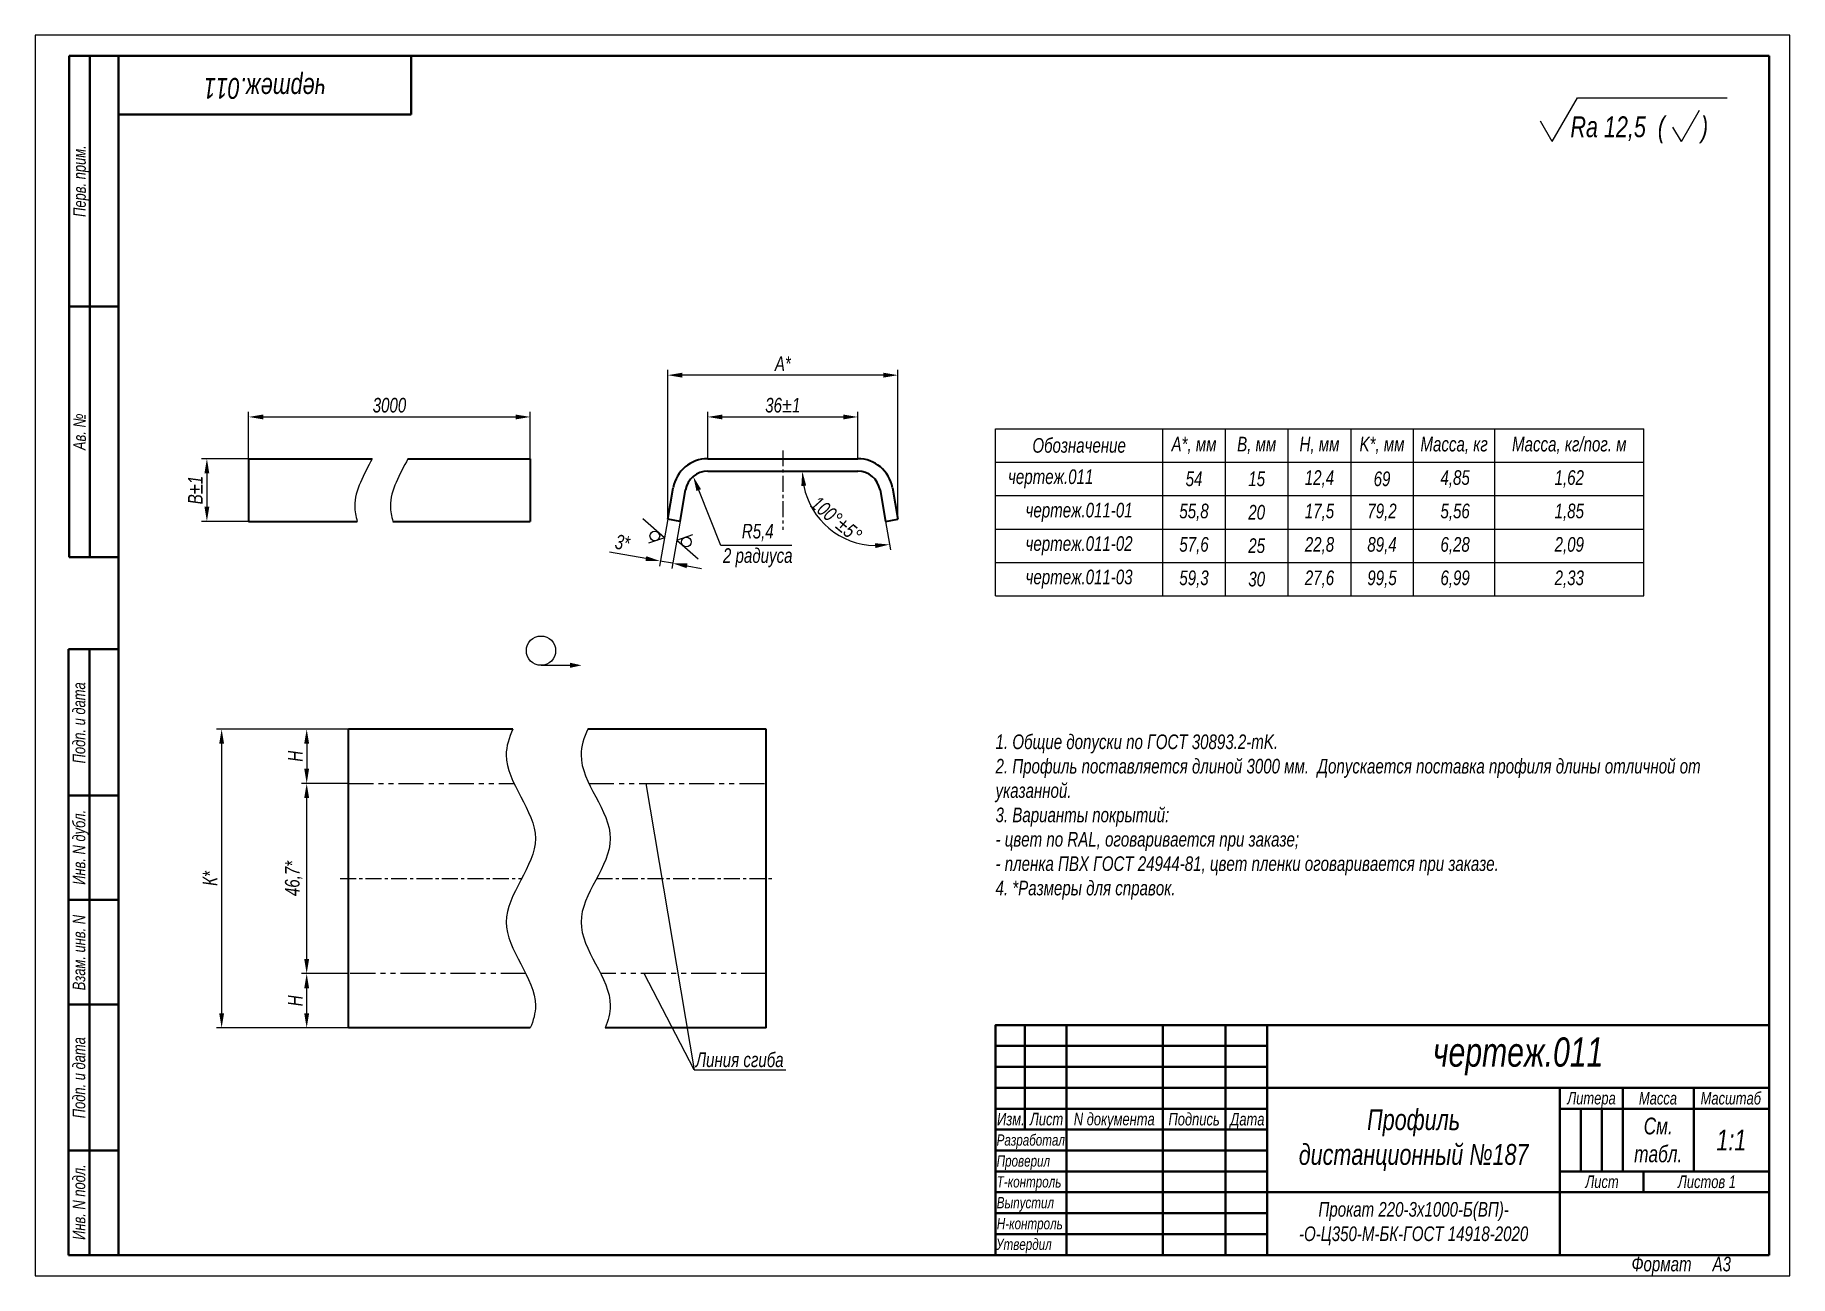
# Model space of a CAD drawing. Header units: millimetres. Extents: x 8320 to 8740, y -3845 to -3548.
import ezdxf

# ---------------------------------------------------------------- set-up
doc = ezdxf.new("R2010")
doc.units = ezdxf.units.MM
doc.linetypes.add('LT_05', pattern=[10.16, 6.35, -1.27, 1.27, -1.27])
doc.linetypes.add('LT_07', pattern=[20, 10, -2, 2, -2, 2, -2])
for name, color, linetype, lineweight in [('Layer_02', 5, 'Continuous', 13), ('Layer_03', 1, 'Continuous', 13), ('Layer_04', 1, 'LT_05', 13), ('Layer_05', 5, 'Continuous', 13), ('Layer_06', 7, 'Continuous', 35), ('Layer_07', 6, 'Continuous', 13), ('Layer_08', 7, 'Continuous', 40), ('Layer_12', 6, 'Continuous', 15)]:
    doc.layers.add(name, color=color, linetype=linetype, lineweight=lineweight)
doc.styles.add('Style_02', font='ARIALNI.TTF', dxfattribs={"width": 0.9, "height": 3.5})
doc.dimstyles.new('DimStyle_03', dxfattribs={"dimtxt": 3.5, "dimasz": 2.5, "dimexe": 1.25, "dimexo": 0.625, "dimtad": 1, "dimtxsty": 'Style_02', "dimcen": 2.5, "dimazin": 3, "dimtfac": 1, "dimtmove": 0, "dimatfit": 3})
doc.dimstyles.new('DimStyle_04', dxfattribs={"dimtxt": 3.5, "dimasz": 2.5, "dimexe": 1.25, "dimexo": 0, "dimtad": 1, "dimlfac": 2, "dimtxsty": 'Style_02', "dimcen": 2.5, "dimazin": 3, "dimtfac": 1, "dimtmove": 0, "dimatfit": 3})

# ---------------------------------------------------------------- blocks, each defined once
blk = doc.blocks.new('*D32')
at = {"layer": 'Defpoints', "color": 0, "lineweight": 50, "ltscale": 0.04}
for p in [(8479.96, -3658.65), (8481.97, -3663.66)]:
    blk.add_point(p, dxfattribs=at)
at = {"layer": 'Layer_03', "color": 0, "lineweight": -2, "ltscale": 0.04}
for p, q in [((8484.58, -3670.16), (8479.26, -3656.88)), ((8501.56, -3670.16), (8484.58, -3670.16))]:
    blk.add_line(p, q, dxfattribs=at)
at = {"layer": 'Layer_03', "color": 0, "lineweight": 50, "ltscale": 0.04}
blk.add_solid([(8479.8, -3656.67), (8478.71, -3657.1), (8477.95, -3653.64)], dxfattribs=at)
at = {"layer": 'Layer_03', "color": 0, "ltscale": 0.04, "insert": (8493.38, -3670.16), "char_height": 3.5, "attachment_point": 5, "style": 'Style_02'}
blk.add_mtext('R5,4\\P2 радиуса', dxfattribs=at)
blk = doc.blocks.new('*D33')
at = {"layer": 'Defpoints', "color": 0, "lineweight": 50, "ltscale": 0.04}
for p in [(8517.33, -3639.37), (8481.42, -3649.37), (8517.33, -3649.37)]:
    blk.add_point(p, dxfattribs=at)
at = {"layer": 'Layer_03', "color": 0, "lineweight": -2, "ltscale": 0.04}
for p, q in [((8481.42, -3649.37), (8481.42, -3638.12)), ((8517.33, -3649.37), (8517.33, -3638.12))]:
    blk.add_line(p, q, dxfattribs=at)
at = {"layer": 'Layer_03', "color": 0, "ltscale": 0.04}
blk.add_line((8484.92, -3639.37), (8513.83, -3639.37), dxfattribs=at)
at = {"layer": 'Layer_03', "color": 0, "lineweight": 50, "ltscale": 0.04}
for points in [[(8484.92, -3638.79), (8484.92, -3639.96), (8481.42, -3639.37)], [(8513.83, -3638.79), (8513.83, -3639.96), (8517.33, -3639.37)]]:
    blk.add_solid(points, dxfattribs=at)
at = {"layer": 'Layer_03', "color": 0, "ltscale": 0.04, "insert": (8499.38, -3636.58), "char_height": 3.5, "attachment_point": 5, "style": 'Style_02'}
blk.add_mtext('36%%P1', dxfattribs=at)
blk = doc.blocks.new('*D34')
at = {"layer": 'Layer_03', "color": 0, "lineweight": -2, "ltscale": 0.04}
blk.add_line((8523.97, -3664.37), (8525.17, -3671.15), dxfattribs=at)
at = {"layer": 'Layer_03', "color": 0, "ltscale": 0.04}
blk.add_arc((8521.86, -3652.37), 17.81, 191.2755, 268.7245, dxfattribs=at)
at = {"layer": 'Layer_03', "color": 0, "lineweight": 50, "ltscale": 0.04}
for points in [[(8503.81, -3655.91), (8504.97, -3655.8), (8504.04, -3652.37)], [(8521.42, -3669.6), (8521.51, -3670.76), (8524.95, -3669.91)]]:
    blk.add_solid(points, dxfattribs=at)
at = {"layer": 'Layer_03', "color": 0, "ltscale": 0.04, "insert": (8512.2, -3663.88), "char_height": 3.5, "attachment_point": 5, "rotation": 320, "style": 'Style_02'}
blk.add_mtext('100°%%P5%%D', dxfattribs=at)
blk = doc.blocks.new('*D35')
at = {"layer": 'Layer_03', "color": 0, "lineweight": -2, "ltscale": 0.04}
for p, q in [((8472.23, -3661.54), (8469.84, -3675.11)), ((8475.18, -3662.06), (8472.79, -3675.63))]:
    blk.add_line(p, q, dxfattribs=at)
at = {"layer": 'Layer_03', "color": 0, "ltscale": 0.04}
for p, q in [((8466.61, -3673.27), (8457.86, -3671.73)), ((8473.01, -3674.4), (8470.05, -3673.88)), ((8476.46, -3675.01), (8479.9, -3675.62))]:
    blk.add_line(p, q, dxfattribs=at)
at = {"layer": 'Layer_03', "color": 0, "lineweight": 50, "ltscale": 0.04}
for points in [[(8466.71, -3672.7), (8466.51, -3673.85), (8470.05, -3673.88)], [(8476.56, -3674.43), (8476.35, -3675.58), (8473.01, -3674.4)]]:
    blk.add_solid(points, dxfattribs=at)
at = {"layer": 'Layer_03', "color": 0, "ltscale": 0.04, "insert": (8460.99, -3669.45), "char_height": 3.5, "attachment_point": 5, "rotation": 350, "style": 'Style_02'}
blk.add_mtext('3*', dxfattribs=at)
blk = doc.blocks.new('*D38')
at = {"layer": 'Layer_03', "color": 0, "lineweight": -2, "ltscale": 0.04}
for p, q in [((8395.42, -3714.08), (8384.17, -3714.08)), ((8395.42, -3727.08), (8384.17, -3727.08))]:
    blk.add_line(p, q, dxfattribs=at)
at = {"layer": 'Layer_03', "color": 0, "ltscale": 0.04}
blk.add_line((8385.42, -3717.58), (8385.42, -3723.58), dxfattribs=at)
at = {"layer": 'Layer_03', "color": 0, "lineweight": 50, "ltscale": 0.04}
for points in [[(8384.83, -3717.58), (8386, -3717.58), (8385.42, -3714.08)], [(8384.83, -3723.58), (8386, -3723.58), (8385.42, -3727.08)]]:
    blk.add_solid(points, dxfattribs=at)
at = {"layer": 'Layer_03', "color": 0, "ltscale": 0.04, "insert": (8382.67, -3720.58), "char_height": 3.5, "attachment_point": 5, "rotation": 90, "style": 'Style_02'}
blk.add_mtext('Н', dxfattribs=at)
blk = doc.blocks.new('*D36')
at = {"layer": 'Layer_03', "color": 0, "lineweight": -2, "ltscale": 0.04}
for p, q in [((8395.42, -3727.08), (8384.17, -3727.08)), ((8395.42, -3772.62), (8384.17, -3772.62))]:
    blk.add_line(p, q, dxfattribs=at)
at = {"layer": 'Layer_03', "color": 0, "ltscale": 0.04}
blk.add_line((8385.42, -3769.12), (8385.42, -3730.58), dxfattribs=at)
at = {"layer": 'Layer_03', "color": 0, "lineweight": 50, "ltscale": 0.04}
for points in [[(8384.83, -3730.58), (8386, -3730.58), (8385.42, -3727.08)], [(8384.83, -3769.12), (8386, -3769.12), (8385.42, -3772.62)]]:
    blk.add_solid(points, dxfattribs=at)
at = {"layer": 'Layer_03', "color": 0, "ltscale": 0.04, "insert": (8382.3, -3749.85), "char_height": 3.5, "attachment_point": 5, "rotation": 90, "style": 'Style_02'}
blk.add_mtext('46,7*', dxfattribs=at)
blk = doc.blocks.new('*D37')
at = {"layer": 'Defpoints', "color": 0, "lineweight": 50, "ltscale": 0.04}
for p in [(8395.42, -3714.08), (8365.06, -3785.62), (8395.42, -3785.62)]:
    blk.add_point(p, dxfattribs=at)
at = {"layer": 'Layer_03', "color": 0, "lineweight": -2, "ltscale": 0.04}
for p, q in [((8395.42, -3714.08), (8363.81, -3714.08)), ((8395.42, -3785.62), (8363.81, -3785.62))]:
    blk.add_line(p, q, dxfattribs=at)
at = {"layer": 'Layer_03', "color": 0, "ltscale": 0.04}
blk.add_line((8365.06, -3717.58), (8365.06, -3782.12), dxfattribs=at)
at = {"layer": 'Layer_03', "color": 0, "lineweight": 50, "ltscale": 0.04}
for points in [[(8364.48, -3717.58), (8365.64, -3717.58), (8365.06, -3714.08)], [(8364.48, -3782.12), (8365.64, -3782.12), (8365.06, -3785.62)]]:
    blk.add_solid(points, dxfattribs=at)
at = {"layer": 'Layer_03', "color": 0, "ltscale": 0.04, "insert": (8362.3, -3749.85), "char_height": 3.5, "attachment_point": 5, "rotation": 90, "style": 'Style_02'}
blk.add_mtext('К*', dxfattribs=at)
blk = doc.blocks.new('*D39')
at = {"layer": 'Defpoints', "color": 0, "lineweight": 50, "ltscale": 0.04}
for p in [(8471.82, -3629.37), (8471.82, -3663.85), (8526.93, -3663.85)]:
    blk.add_point(p, dxfattribs=at)
at = {"layer": 'Layer_03', "color": 0, "lineweight": -2, "ltscale": 0.04}
for p, q in [((8471.82, -3663.85), (8471.82, -3628.12)), ((8526.93, -3663.85), (8526.93, -3628.12))]:
    blk.add_line(p, q, dxfattribs=at)
at = {"layer": 'Layer_03', "color": 0, "ltscale": 0.04}
blk.add_line((8523.43, -3629.37), (8475.32, -3629.37), dxfattribs=at)
at = {"layer": 'Layer_03', "color": 0, "lineweight": 50, "ltscale": 0.04}
for points in [[(8475.32, -3628.79), (8475.32, -3629.96), (8471.82, -3629.37)], [(8523.43, -3628.79), (8523.43, -3629.96), (8526.93, -3629.37)]]:
    blk.add_solid(points, dxfattribs=at)
at = {"layer": 'Layer_03', "color": 0, "ltscale": 0.04, "insert": (8499.38, -3626.62), "char_height": 3.5, "attachment_point": 5, "style": 'Style_02'}
blk.add_mtext('А*', dxfattribs=at)
blk = doc.blocks.new('*D40')
at = {"layer": 'Layer_03', "color": 0, "lineweight": -2, "ltscale": 0.04}
for p, q in [((8371.53, -3649.37), (8360.28, -3649.37)), ((8371.53, -3664.37), (8360.28, -3664.37))]:
    blk.add_line(p, q, dxfattribs=at)
at = {"layer": 'Layer_03', "color": 0, "ltscale": 0.04}
blk.add_line((8361.53, -3652.87), (8361.53, -3660.87), dxfattribs=at)
at = {"layer": 'Layer_03', "color": 0, "lineweight": 50, "ltscale": 0.04}
for points in [[(8360.95, -3652.87), (8362.11, -3652.87), (8361.53, -3649.37)], [(8360.95, -3660.87), (8362.11, -3660.87), (8361.53, -3664.37)]]:
    blk.add_solid(points, dxfattribs=at)
at = {"layer": 'Layer_03', "color": 0, "ltscale": 0.04, "insert": (8358.77, -3656.87), "char_height": 3.5, "attachment_point": 5, "rotation": 90, "style": 'Style_02'}
blk.add_mtext('В%%P1', dxfattribs=at)
blk = doc.blocks.new('*D41')
at = {"layer": 'Defpoints', "color": 0, "lineweight": 50, "ltscale": 0.04}
for p in [(8385.42, -3772.62), (8395.42, -3772.62), (8395.42, -3785.62)]:
    blk.add_point(p, dxfattribs=at)
at = {"layer": 'Layer_03', "color": 0, "lineweight": -2, "ltscale": 0.04}
for p, q in [((8395.42, -3772.62), (8384.17, -3772.62)), ((8395.42, -3785.62), (8384.17, -3785.62))]:
    blk.add_line(p, q, dxfattribs=at)
at = {"layer": 'Layer_03', "color": 0, "ltscale": 0.04}
blk.add_line((8385.42, -3782.12), (8385.42, -3776.12), dxfattribs=at)
at = {"layer": 'Layer_03', "color": 0, "lineweight": 50, "ltscale": 0.04}
for points in [[(8384.83, -3776.12), (8386, -3776.12), (8385.42, -3772.62)], [(8384.83, -3782.12), (8386, -3782.12), (8385.42, -3785.62)]]:
    blk.add_solid(points, dxfattribs=at)
at = {"layer": 'Layer_03', "color": 0, "ltscale": 0.04, "insert": (8382.67, -3779.12), "char_height": 3.5, "attachment_point": 5, "rotation": 90, "style": 'Style_02'}
blk.add_mtext('Н', dxfattribs=at)
blk = doc.blocks.new('*D42')
at = {"layer": 'Defpoints', "color": 0, "lineweight": 50, "ltscale": 0.04}
for p in [(8438.92, -3639.37), (8371.53, -3649.37), (8438.92, -3649.37)]:
    blk.add_point(p, dxfattribs=at)
at = {"layer": 'Layer_03', "color": 0, "lineweight": -2, "ltscale": 0.04}
for p, q in [((8371.53, -3649.37), (8371.53, -3638.12)), ((8438.92, -3649.37), (8438.92, -3638.12))]:
    blk.add_line(p, q, dxfattribs=at)
at = {"layer": 'Layer_03', "color": 0, "ltscale": 0.04}
blk.add_line((8375.03, -3639.37), (8435.42, -3639.37), dxfattribs=at)
at = {"layer": 'Layer_03', "color": 0, "lineweight": 50, "ltscale": 0.04}
for points in [[(8375.03, -3638.79), (8375.03, -3639.96), (8371.53, -3639.37)], [(8435.42, -3638.79), (8435.42, -3639.96), (8438.92, -3639.37)]]:
    blk.add_solid(points, dxfattribs=at)
at = {"layer": 'Layer_03', "color": 0, "ltscale": 0.04, "insert": (8405.23, -3636.58), "char_height": 3.5, "attachment_point": 5, "style": 'Style_02'}
blk.add_mtext('3000', dxfattribs=at)

msp = doc.modelspace()

# ---------------------------------------------------------------- linework, layer by layer
at = {"layer": 'Layer_04', "ltscale": 0.6}
for p, q in [((8499.375, -3647.372), (8499.375, -3666.372)), ((8393.415, -3749.852), (8436.886, -3749.852)), ((8454.807, -3749.852), (8497.415, -3749.852))]:
    msp.add_line(p, q, dxfattribs=at)
at = {"layer": 'Layer_05', "linetype": 'LT_07', "ltscale": 0.6}
for p, q in [((8395.415, -3727.084), (8435.051, -3727.084)), ((8452.971, -3727.084), (8495.415, -3727.084)), ((8437.855, -3772.621), (8395.415, -3772.621)), ((8495.415, -3772.621), (8455.775, -3772.621))]:
    msp.add_line(p, q, dxfattribs=at)
at = {"layer": 'Layer_06'}
for p, q in [((8371.531, -3649.372), (8371.531, -3656.313)), ((8371.531, -3649.372), (8401.097, -3649.372)), ((8409.638, -3649.372), (8438.924, -3649.372)), ((8438.924, -3649.372), (8438.924, -3656.313)), ((8481.424, -3649.372), (8517.327, -3649.372)), ((8481.424, -3652.372), (8517.327, -3652.372)), ((8371.531, -3656.313), (8371.531, -3664.372)), ((8438.924, -3656.313), (8438.924, -3664.372)), ((8471.822, -3663.851), (8473.151, -3656.313)), ((8474.777, -3664.372), (8476.106, -3656.834)), ((8522.645, -3656.834), (8523.974, -3664.372)), ((8525.599, -3656.313), (8526.928, -3663.851)), ((8371.531, -3664.372), (8397.534, -3664.372)), ((8406.076, -3664.372), (8438.924, -3664.372)), ((8474.777, -3664.372), (8471.822, -3663.851)), ((8523.974, -3664.372), (8526.928, -3663.851)), ((8395.415, -3785.621), (8395.415, -3714.083)), ((8434.764, -3714.083), (8395.415, -3714.083)), ((8495.415, -3714.083), (8452.684, -3714.083)), ((8495.415, -3785.621), (8495.415, -3714.083)), ((8438.924, -3785.621), (8395.415, -3785.621)), ((8495.415, -3785.621), (8456.844, -3785.621))]:
    msp.add_line(p, q, dxfattribs=at)
for centre, radius, start, end in [((8481.424, -3657.772), 8.4, 90, 170), ((8517.327, -3657.772), 8.4, 10, 90), ((8481.424, -3657.772), 5.4, 90, 170), ((8517.327, -3657.772), 5.4, 10, 90)]:
    msp.add_arc(centre, radius, start, end, dxfattribs=at)
at = {"layer": 'Layer_07'}
for p, q in [((8320.415, -3547.97), (8320.415, -3844.97)), ((8740.415, -3547.97), (8320.415, -3547.97)), ((8740.415, -3844.97), (8740.415, -3547.97)), ((8550.292, -3682.201), (8550.292, -3642.201)), ((8550.292, -3642.201), (8705.415, -3642.201)), ((8590.292, -3682.201), (8590.292, -3642.201)), ((8605.292, -3682.201), (8605.292, -3642.201)), ((8620.292, -3682.201), (8620.292, -3642.201)), ((8635.292, -3642.201), (8635.292, -3682.201)), ((8650.292, -3682.201), (8650.292, -3642.201)), ((8669.807, -3682.201), (8669.807, -3642.201)), ((8705.415, -3682.201), (8705.415, -3642.201)), ((8550.292, -3650.201), (8705.415, -3650.201)), ((8550.292, -3658.201), (8705.415, -3658.201)), ((8471.033, -3668.325), (8465.89, -3663.761)), ((8550.292, -3666.201), (8705.415, -3666.201)), ((8471.033, -3668.325), (8467.189, -3669.604)), ((8473.988, -3668.846), (8477.821, -3667.533)), ((8473.988, -3668.846), (8479.146, -3673.341)), ((8550.292, -3674.201), (8705.415, -3674.201)), ((8550.292, -3682.201), (8705.415, -3682.201)), ((8441.502, -3698.821), (8448.406, -3698.818)), ((8466.602, -3727.084), (8478.178, -3795.621)), ((8478.178, -3795.621), (8466.155, -3772.621)), ((8478.178, -3795.621), (8500.082, -3795.621)), ((8320.415, -3844.97), (8740.415, -3844.97))]:
    msp.add_line(p, q, dxfattribs=at)
for centre, radius in [((8468.747, -3667.856), 1.166), ((8476.278, -3669.295), 1.166), ((8441.502, -3695.315), 3.505)]:
    msp.add_circle(centre, radius, dxfattribs=at)
for points, knots in [([(8401.097, -3649.372), (8399.153, -3653.137), (8396.189, -3658.131), (8397.149, -3663.142), (8397.534, -3664.372)], [178.7308665, 178.7308665, 178.7308665, 178.7308665, 190.7065809, 194.6032883, 194.6032883, 194.6032883, 194.6032883]), ([(8409.638, -3649.372), (8407.694, -3653.137), (8404.73, -3658.131), (8405.69, -3663.142), (8406.076, -3664.372)], [178.7308665, 178.7308665, 178.7308665, 178.7308665, 190.7065809, 194.6032883, 194.6032883, 194.6032883, 194.6032883]), ([(8434.764, -3714.083), (8433.838, -3716.146), (8431.003, -3724.876), (8447.166, -3740.279), (8426.176, -3760.242), (8442.044, -3775.485), (8439.666, -3783.839), (8438.924, -3785.621)], [141.7719796, 141.7719796, 141.7719796, 141.7719796, 148.3273407, 169.5169608, 190.7065809, 211.896201, 217.6326022, 217.6326022, 217.6326022, 217.6326022]), ([(8452.684, -3714.083), (8451.759, -3716.146), (8448.924, -3724.876), (8465.087, -3740.279), (8444.096, -3760.242), (8459.964, -3775.485), (8457.587, -3783.839), (8456.844, -3785.621)], [141.7719796, 141.7719796, 141.7719796, 141.7719796, 148.3273407, 169.5169608, 190.7065809, 211.896201, 217.6326022, 217.6326022, 217.6326022, 217.6326022])]:
    msp.add_open_spline(points, degree=3, knots=knots, dxfattribs=at)
msp.add_solid([(8448.406, -3699.432), (8451.227, -3698.821), (8448.406, -3698.201)], dxfattribs=at)
at = {"layer": 'Layer_08', "linetype": 'Continuous'}
for p, q in [((8735.415, -3552.97), (8328.539, -3552.97)), ((8328.539, -3672.97), (8328.539, -3552.97)), ((8333.539, -3672.97), (8333.539, -3552.97)), ((8340.415, -3552.97), (8340.415, -3839.97)), ((8410.415, -3552.97), (8410.415, -3566.97)), ((8735.415, -3839.97), (8735.415, -3552.97)), ((8340.415, -3566.97), (8410.415, -3566.97)), ((8328.539, -3612.97), (8340.415, -3612.97)), ((8328.539, -3672.97), (8340.415, -3672.97)), ((8328.415, -3839.97), (8328.415, -3694.97)), ((8328.415, -3694.97), (8340.415, -3694.97)), ((8333.415, -3839.97), (8333.415, -3694.97)), ((8328.415, -3729.97), (8340.415, -3729.97)), ((8328.415, -3754.97), (8340.415, -3754.97)), ((8328.415, -3779.97), (8340.415, -3779.97)), ((8550.292, -3789.937), (8615.335, -3789.937)), ((8550.292, -3794.94), (8615.335, -3794.94)), ((8550.292, -3799.943), (8615.335, -3799.943)), ((8690.385, -3804.947), (8690.385, -3819.957)), ((8695.389, -3804.947), (8695.389, -3819.957)), ((8328.415, -3814.97), (8340.415, -3814.97)), ((8550.292, -3814.953), (8615.335, -3814.953)), ((8550.292, -3819.957), (8615.335, -3819.957)), ((8550.292, -3824.96), (8615.335, -3824.96)), ((8550.292, -3829.963), (8615.335, -3829.963)), ((8550.292, -3834.967), (8615.335, -3834.967)), ((8328.415, -3839.97), (8340.415, -3839.97)), ((8340.415, -3839.97), (8735.415, -3839.97))]:
    msp.add_line(p, q, dxfattribs=at)
for points in [[(8735.415, -3784.933), (8550.292, -3784.933), (8550.292, -3839.97)], [(8557.297, -3784.933), (8557.297, -3809.95)], [(8567.303, -3784.933), (8567.303, -3839.97)], [(8590.319, -3784.933), (8590.319, -3839.97)], [(8605.329, -3784.933), (8605.329, -3839.97)], [(8615.335, -3784.933), (8615.335, -3839.97)], [(8735.415, -3799.943), (8615.335, -3799.943)], [(8685.382, -3799.943), (8685.382, -3839.97)], [(8700.392, -3799.943), (8700.392, -3819.957)], [(8717.403, -3799.943), (8717.403, -3819.957)], [(8717.403, -3799.943), (8717.403, -3819.957)], [(8550.292, -3804.947), (8615.335, -3804.947)], [(8685.382, -3804.947), (8735.415, -3804.947)], [(8550.292, -3809.95), (8615.335, -3809.95)], [(8685.382, -3819.957), (8735.415, -3819.957)], [(8705.395, -3819.957), (8705.395, -3824.96)], [(8615.335, -3824.96), (8735.415, -3824.96)]]:
    msp.add_lwpolyline(points, dxfattribs=at)
at = {"layer": 'Layer_12', "lineweight": 13, "ltscale": 0.303109}
msp.add_line((8683.535, -3573.47), (8689.597, -3562.97), dxfattribs=at)
at = {"layer": 'Layer_12', "lineweight": 13}
msp.add_line((8689.597, -3562.97), (8725.415, -3562.97), dxfattribs=at)
at = {"layer": 'Layer_12', "lineweight": 13, "ltscale": 0.141451}
msp.add_line((8683.535, -3573.47), (8680.706, -3568.57), dxfattribs=at)
at = {"layer": 'Layer_12', "lineweight": 13, "ltscale": 0.101036}
msp.add_line((8714.447, -3573.47), (8712.426, -3569.97), dxfattribs=at)
at = {"layer": 'Layer_12', "lineweight": 13, "ltscale": 0.216506}
msp.add_line((8714.447, -3573.47), (8718.777, -3565.97), dxfattribs=at)

# ---------------------------------------------------------------- texts
at = {"layer": 'Layer_02', "linetype": 'Continuous', "style": 'Style_02', "width": 0.9}
for s, height, p in [('Rа 12,5  (      )', 5, (8687.888, -3572.411)), ('Изм.', 3, (8550.643, -3808.946)), ('Лист', 3, (8558.524, -3808.935)), ('N документа', 3, (8569.021, -3808.928)), ('Подпись', 3, (8591.672, -3808.951)), ('Дата', 3, (8606.464, -3808.957)), ('Разработал', 2.7, (8550.557, -3813.793)), ('Проверил', 2.7, (8550.57, -3818.796)), ('Т-контроль', 2.7, (8550.57, -3823.8)), ('Выпустил', 2.7, (8550.578, -3828.787)), ('Н-контроль', 2.7, (8550.602, -3833.801)), ('Утвердил', 2.7, (8550.43, -3838.747))]:
    msp.add_text(s, height=height, dxfattribs=at).set_placement(p)
at = {"layer": 'Layer_02', "linetype": 'Continuous', "lineweight": 25, "style": 'Style_02', "width": 0.9}
for s, p in [('Перв. прим.', (8332.538, -3591.494)), ('Ав. №', (8332.539, -3647.307)), ('Подп. и дата', (8332.411, -3722.292)), ('Инв. N дубл.', (8332.418, -3751.35)), ('Взам. инв. N', (8332.409, -3776.611)), ('Подп. и дата', (8332.415, -3807.235)), ('Инв. N подл.', (8332.413, -3836.344))]:
    msp.add_text(s, height=3, rotation=90, dxfattribs=at).set_placement(p)
at = {"layer": 'Layer_02', "ltscale": 0.04, "style": 'Style_02', "width": 0.9}
msp.add_text('Линия сгиба', height=3.5, dxfattribs=at).set_placement((8478.54, -3794.989))
at = {"layer": 'Layer_02', "linetype": 'Continuous', "lineweight": 25, "style": 'Style_02', "width": 0.9}
for s, p in [('Литера', (8687.152, -3803.914)), ('Масса', (8704.28, -3803.944)), ('Масштаб', (8719.048, -3803.942)), ('Лист ', (8691.469, -3823.928)), ('Листов 1', (8713.629, -3823.934))]:
    msp.add_text(s, height=3, dxfattribs=at).set_placement(p)
at = {"layer": 'Layer_02', "linetype": 'Continuous', "insert": (8375.415, -3559.97), "char_height": 5, "width": 70, "attachment_point": 5, "rotation": 180, "style": 'Style_02'}
msp.add_mtext('чертеж.011', dxfattribs=at)
at = {"layer": 'Layer_02', "char_height": 3.5, "style": 'Style_02'}
for s, insert, width, attachment_point in [('Обозначение', (8570.292, -3646.201), 40, 5), ('А*, мм', (8597.792, -3646.201), 15, 5), ('В, мм', (8612.792, -3646.201), 15, 5), ('Н, мм', (8627.823, -3646.201), 15.06167, 5), ('K*, мм', (8642.792, -3646.201), 15, 5), ('Масса, кг', (8660.049, -3646.201), 19.5151, 5), ('Масса, кг/пог. м', (8687.611, -3646.201), 35.60823, 5), ('   чертеж.011', (8550.292, -3654.201), 40, 4), ('\\pxsm0.6;54', (8597.792, -3654.201), 15, 5), ('\\pxsm0.6;15', (8612.792, -3654.201), 15, 5), ('\\pxsm0.6;12,4', (8627.823, -3654.201), 15.06167, 5), ('\\pxsm0.6;69', (8642.792, -3654.201), 15, 5), ('\\pxsm0.6;4,85', (8660.292, -3654.201), 20, 5), ('\\pxsm0.6;1,62', (8687.611, -3654.201), 35.60823, 5), ('чертеж.011-01', (8570.292, -3662.201), 40, 5), ('\\pxsm0.6;55,8', (8597.792, -3662.201), 15, 5), ('\\pxsm0.6;20', (8612.792, -3662.201), 15, 5), ('\\pxsm0.6;17,5', (8627.823, -3662.201), 15.06167, 5), ('\\pxsm0.6;79,2', (8642.792, -3662.201), 15, 5), ('\\pxsm0.6;5,56', (8660.292, -3662.201), 20, 5), ('\\pxsm0.6;1,85', (8687.611, -3662.201), 35.60823, 5), ('чертеж.011-02', (8570.292, -3670.201), 40, 5), ('\\pxsm0.6;57,6', (8597.792, -3670.201), 15, 5), ('\\pxsm0.6;25', (8612.792, -3670.201), 15, 5), ('\\pxsm0.6;22,8', (8627.823, -3670.201), 15.06167, 5), ('\\pxsm0.6;89,4', (8642.792, -3670.201), 15, 5), ('\\pxsm0.6;6,28', (8660.292, -3670.201), 20, 5), ('\\pxsm0.6;2,09', (8687.611, -3670.201), 35.60823, 5), ('чертеж.011-03', (8570.292, -3678.201), 40, 5), ('\\pxsm0.6;59,3', (8597.792, -3678.201), 15, 5), ('\\pxsm0.6;30', (8612.792, -3678.201), 15, 5), ('\\pxsm0.6;27,6', (8627.823, -3678.201), 15.06167, 5), ('\\pxsm0.6;99,5', (8642.792, -3678.201), 15, 5), ('\\pxsm0.6;6,99', (8660.292, -3678.201), 20, 5), ('\\pxsm0.6;2,33', (8687.611, -3678.201), 35.60823, 5)]:
    msp.add_mtext(s, dxfattribs=dict(at, insert=insert, width=width, attachment_point=attachment_point))
at = {"layer": 'Layer_02', "insert": (8550.292, -3754.933), "char_height": 3.5, "attachment_point": 7, "style": 'Style_02'}
msp.add_mtext_dynamic_manual_height_columns('1. Общие допуски по ГОСТ 30893.2-mK.\\P\\pxb0.25,ql;2. Профиль поставляется длиной 3000 мм.  Допускается поставка профиля длины отличной от указанной.\\P\\pq*;3. Варианты покрытий:\\P- цвет по RAL, оговаривается при заказе;\\P- пленка ПВХ ГОСТ 24944-81, цвет пленки оговаривается при заказе.\\P\\pql;4. *Размеры для справок.', width=174.62139, gutter_width=70, heights=[66.329], dxfattribs=at)
at = {"layer": 'Layer_02', "linetype": 'Continuous', "attachment_point": 5, "style": 'Style_02'}
for s, insert, char_height, width in [('чертеж.011', (8675.375, -3792.438), 7, 120.08), ('Профиль \\Pдистанционный №187', (8650.359, -3812.452), 5, 70.04667), ('Cм. табл.', (8708.898, -3812.452), 4, 17.01133), ('1:1', (8726.409, -3812.452), 5, 18.012), ('Прокат 220-3х1000-Б(ВП)-\\P-О-Ц350-М-БК-ГОСТ 14918-2020', (8650.359, -3832.465), 3.5, 70.04667)]:
    msp.add_mtext(s, dxfattribs=dict(at, insert=insert, char_height=char_height, width=width))
at = {"layer": 'Layer_02', "linetype": 'Continuous', "lineweight": 25, "insert": (8702.513, -3840.377), "char_height": 3.5, "width": 32.95146, "attachment_point": 1, "style": 'Style_02'}
msp.add_mtext('Формат     А3', dxfattribs=at)

# ---------------------------------------------------------------- dimensions: what is measured, and where the dimension line sits
at = {"layer": 'Layer_03', "ltscale": 0.04}
for base, p1, p2, text, picture, middle in [((8471.822, -3629.372), (8526.928, -3663.851), (8471.822, -3663.851), 'А*', '*D39', (8499.375, -3626.622)), ((8438.924, -3639.372), (8371.531, -3649.372), (8438.924, -3649.372), '3000', '*D42', (8405.227, -3636.585)), ((8517.327, -3639.372), (8481.424, -3649.372), (8517.327, -3649.372), '36%%P1', '*D33', (8499.375, -3636.585))]:
    dim = msp.add_linear_dim(base=base, p1=p1, p2=p2, text=text, dimstyle='DimStyle_04', override={"dimasz": 3.5, "dimgap": 1, "dimdec": 1, "dimlfac": 1, "dimlwd": -1}, dxfattribs=at)
    dim.commit()
    dim.dimension.update_dxf_attribs({"geometry": picture, "text_midpoint": middle})
for base, p1, p2, text, picture, middle in [((8361.531, -3664.372), (8371.531, -3649.372), (8371.531, -3664.372), 'В%%P1', '*D40', (8358.774, -3656.872)), ((8365.062, -3785.621), (8395.415, -3714.083), (8395.415, -3785.621), 'К*', '*D37', (8362.298, -3749.852)), ((8385.415, -3727.084), (8395.415, -3714.083), (8395.415, -3727.084), 'Н', '*D38', (8382.665, -3720.584)), ((8385.415, -3727.084), (8395.415, -3772.621), (8395.415, -3727.084), '46,7*', '*D36', (8382.305, -3749.852)), ((8385.415, -3772.621), (8395.415, -3785.621), (8395.415, -3772.621), 'Н', '*D41', (8382.665, -3779.121))]:
    dim = msp.add_linear_dim(base=base, p1=p1, p2=p2, angle=90, text=text, dimstyle='DimStyle_04', override={"dimasz": 3.5, "dimgap": 1, "dimdec": 1, "dimlfac": 1, "dimlwd": -1}, dxfattribs=at)
    dim.commit()
    dim.dimension.update_dxf_attribs({"geometry": picture, "text_midpoint": middle})
dim = msp.add_radius_dim(center=(8479.963, -3658.647), mpoint=(8481.973, -3663.659), text='<>\\X2 радиуса', dimstyle='DimStyle_03', override={"dimasz": 3.5, "dimse1": 1}, dxfattribs=at)
dim.commit()
dim.dimension.update_dxf_attribs({"geometry": '*D32', "text_midpoint": (8493.385, -3670.158), "dimtype": 164})
dim = msp.add_angular_dim_2l(base=(8506.975, -3662.161), line1=((8522.645, -3656.834), (8523.974, -3664.372)), line2=((8481.424, -3652.372), (8517.327, -3652.372)), text='<>%%P5%%D', dimstyle='DimStyle_04', override={"dimasz": 3.5, "dimgap": 1, "dimdec": 1, "dimlfac": 1, "dimlwd": -1}, dxfattribs=at)
dim.commit()
dim.dimension.update_dxf_attribs({"geometry": '*D34', "text_midpoint": (8512.199, -3663.883)})
dim = msp.add_linear_dim(base=(8473.008, -3674.401), p1=(8472.23, -3661.539), p2=(8475.184, -3662.06), angle=350, text='3*', dimstyle='DimStyle_04', override={"dimasz": 3.5, "dimgap": 1, "dimdec": 1, "dimlfac": 1, "dimlwd": -1}, dxfattribs=at)
dim.commit()
dim.dimension.update_dxf_attribs({"geometry": '*D35', "text_midpoint": (8460.508, -3672.197), "dimtype": 161})

doc.saveas('drawing.dxf')
